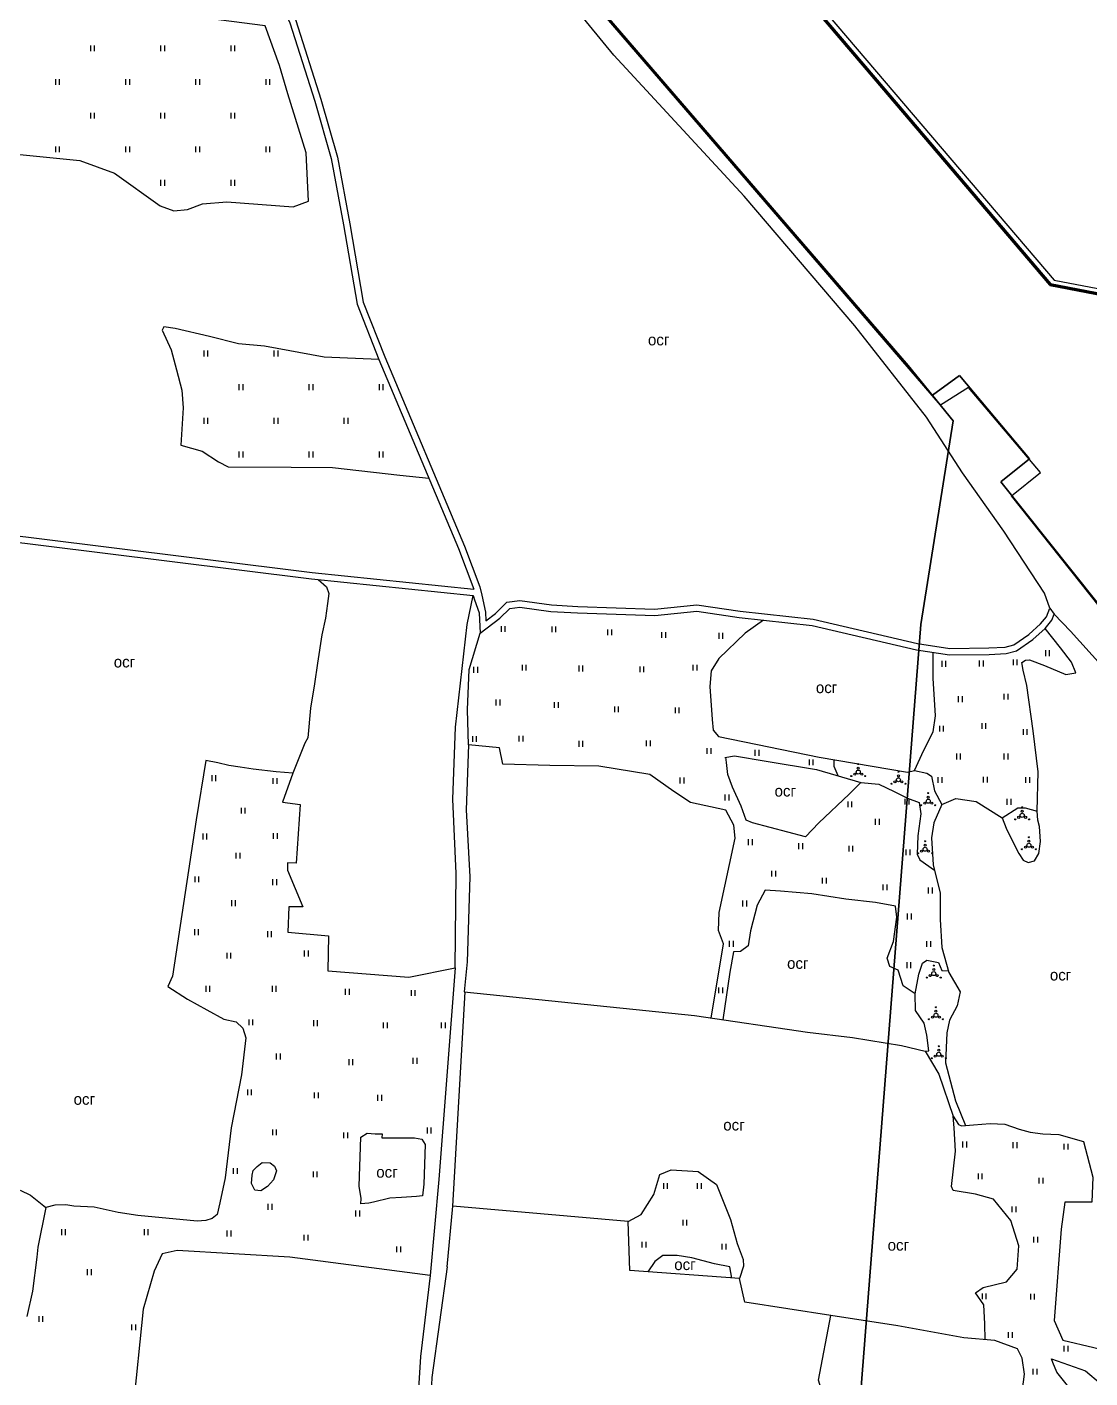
# Model space of a CAD drawing. Header units: millimetres. Extents: x 1378883 to 1389511, y 5662980 to 5673292.
# Drawn here: x 1381618 to 1382280, y 5670445 to 5671286 of the extents above; entities that cross this region are included whole.
import ezdxf

# ---------------------------------------------------------------- set-up
doc = ezdxf.new("R2010")
doc.units = ezdxf.units.MM
doc.layers.add('_5Інше', color=252, linetype='Continuous', lineweight=25)
for name, color, linetype in [('вулиці', 7, 'Continuous'), ('ВулНазва', 7, 'Continuous'), ('КартаСкан', 252, 'Continuous'), ('межа по генплану', 7, 'Continuous'), ('район', 6, 'Continuous')]:
    doc.layers.add(name, color=color, linetype=linetype)
doc.layers.get('ВулНазва').off()
picture_1 = doc.add_image_def('image1.tif', size_in_pixel=(29607, 29619))

# ---------------------------------------------------------------- blocks, each defined once
blk = doc.blocks.new('ЛвЗд')
at = {"layer": '_5Інше', "color": 204, "linetype": 'Continuous'}
for points in [[(45060.718, 29246.3), (45340.121, 28914.409)], [(45268.852, 28836.945), (44977.337, 29179.426)], [(45340.121, 28914.409), (45447.673, 28893.087)], [(45286.396, 28847.721), (45268.852, 28836.945)], [(45331.04, 28794.542), (45286.396, 28847.721)], [(45312.736, 28780.179), (45331.04, 28794.542)], [(45508.069, 28531.465), (45312.736, 28780.179)]]:
    blk.add_lwpolyline(points, dxfattribs=at)

msp = doc.modelspace()

# ---------------------------------------------------------------- linework, layer by layer
at = {"layer": 'вулиці', "color": 7, "lineweight": -2}
for p, q in [((1381657.68, 5671271.4), (1381657.68, 5671275)), ((1381660.08, 5671271.4), (1381660.08, 5671275)), ((1381701.32, 5671271.4), (1381701.32, 5671275)), ((1381703.72, 5671271.4), (1381703.72, 5671275)), ((1381744.96, 5671271.4), (1381744.96, 5671275)), ((1381747.36, 5671271.4), (1381747.36, 5671275)), ((1381635.87, 5671250.44), (1381635.87, 5671254.04)), ((1381638.27, 5671250.44), (1381638.27, 5671254.04)), ((1381679.5, 5671250.44), (1381679.5, 5671254.04)), ((1381679.5, 5671250.44), (1381679.5, 5671254.04)), ((1381681.9, 5671250.44), (1381681.9, 5671254.04)), ((1381681.9, 5671250.44), (1381681.9, 5671254.04)), ((1381723.14, 5671250.44), (1381723.14, 5671254.04)), ((1381723.14, 5671250.44), (1381723.14, 5671254.04)), ((1381725.54, 5671250.44), (1381725.54, 5671254.04)), ((1381725.54, 5671250.44), (1381725.54, 5671254.04)), ((1381766.78, 5671250.44), (1381766.78, 5671254.04)), ((1381769.18, 5671250.44), (1381769.18, 5671254.04)), ((1381657.68, 5671229.49), (1381657.68, 5671233.09)), ((1381657.68, 5671229.49), (1381657.68, 5671233.09)), ((1381660.08, 5671229.49), (1381660.08, 5671233.09)), ((1381660.08, 5671229.49), (1381660.08, 5671233.09)), ((1381701.32, 5671229.49), (1381701.32, 5671233.09)), ((1381701.32, 5671229.49), (1381701.32, 5671233.09)), ((1381703.72, 5671229.49), (1381703.72, 5671233.09)), ((1381703.72, 5671229.49), (1381703.72, 5671233.09)), ((1381744.96, 5671229.49), (1381744.96, 5671233.09)), ((1381744.96, 5671229.49), (1381744.96, 5671233.09)), ((1381747.36, 5671229.49), (1381747.36, 5671233.09)), ((1381747.36, 5671229.49), (1381747.36, 5671233.09)), ((1381635.87, 5671208.53), (1381635.87, 5671212.13)), ((1381638.27, 5671208.53), (1381638.27, 5671212.13)), ((1381679.5, 5671208.53), (1381679.5, 5671212.13)), ((1381679.5, 5671208.53), (1381679.5, 5671212.13)), ((1381681.9, 5671208.53), (1381681.9, 5671212.13)), ((1381681.9, 5671208.53), (1381681.9, 5671212.13)), ((1381723.14, 5671208.53), (1381723.14, 5671212.13)), ((1381723.14, 5671208.53), (1381723.14, 5671212.13)), ((1381723.14, 5671208.53), (1381723.14, 5671212.13)), ((1381723.14, 5671208.53), (1381723.14, 5671212.13)), ((1381725.54, 5671208.53), (1381725.54, 5671212.13)), ((1381725.54, 5671208.53), (1381725.54, 5671212.13)), ((1381725.54, 5671208.53), (1381725.54, 5671212.13)), ((1381725.54, 5671208.53), (1381725.54, 5671212.13)), ((1381766.78, 5671208.53), (1381766.78, 5671212.13)), ((1381769.18, 5671208.53), (1381769.18, 5671212.13)), ((1381701.32, 5671187.58), (1381701.32, 5671191.18)), ((1381701.32, 5671187.58), (1381701.32, 5671191.18)), ((1381703.72, 5671187.58), (1381703.72, 5671191.18)), ((1381703.72, 5671187.58), (1381703.72, 5671191.18)), ((1381744.96, 5671187.58), (1381744.96, 5671191.18)), ((1381744.96, 5671187.58), (1381744.96, 5671191.18)), ((1381747.36, 5671187.58), (1381747.36, 5671191.18)), ((1381747.36, 5671187.58), (1381747.36, 5671191.18)), ((1381728.2, 5671081.3), (1381728.2, 5671084.9)), ((1381730.6, 5671081.3), (1381730.6, 5671084.9)), ((1381771.84, 5671081.3), (1381771.84, 5671084.9)), ((1381771.84, 5671081.3), (1381771.84, 5671084.9)), ((1381774.24, 5671081.3), (1381774.24, 5671084.9)), ((1381774.24, 5671081.3), (1381774.24, 5671084.9)), ((1381750.02, 5671060.35), (1381750.02, 5671063.95)), ((1381750.02, 5671060.35), (1381750.02, 5671063.95)), ((1381752.42, 5671060.35), (1381752.42, 5671063.95)), ((1381752.42, 5671060.35), (1381752.42, 5671063.95)), ((1381793.66, 5671060.35), (1381793.66, 5671063.95)), ((1381796.06, 5671060.35), (1381796.06, 5671063.95)), ((1381837.3, 5671060.35), (1381837.3, 5671063.95)), ((1381839.7, 5671060.35), (1381839.7, 5671063.95)), ((1381728.2, 5671039.39), (1381728.2, 5671042.99)), ((1381730.6, 5671039.39), (1381730.6, 5671042.99)), ((1381771.84, 5671039.39), (1381771.84, 5671042.99)), ((1381774.24, 5671039.39), (1381774.24, 5671042.99)), ((1381815.48, 5671039.39), (1381815.48, 5671042.99)), ((1381817.88, 5671039.39), (1381817.88, 5671042.99)), ((1381750.02, 5671018.44), (1381750.02, 5671022.04)), ((1381752.42, 5671018.44), (1381752.42, 5671022.04)), ((1381793.66, 5671018.44), (1381793.66, 5671022.04)), ((1381793.66, 5671018.44), (1381793.66, 5671022.04)), ((1381796.06, 5671018.44), (1381796.06, 5671022.04)), ((1381796.06, 5671018.44), (1381796.06, 5671022.04)), ((1381837.3, 5671018.44), (1381837.3, 5671022.04)), ((1381837.3, 5671018.44), (1381837.3, 5671022.04)), ((1381839.7, 5671018.44), (1381839.7, 5671022.04)), ((1381839.7, 5671018.44), (1381839.7, 5671022.04)), ((1381913.29, 5670909.82), (1381913.29, 5670913.42)), ((1381915.69, 5670909.82), (1381915.69, 5670913.42)), ((1381944.76, 5670909.54), (1381944.76, 5670913.14)), ((1381947.16, 5670909.54), (1381947.16, 5670913.14)), ((1381979.49, 5670907.65), (1381979.49, 5670911.25)), ((1381981.89, 5670907.65), (1381981.89, 5670911.25)), ((1382013.14, 5670906.02), (1382013.14, 5670909.62)), ((1382015.54, 5670906.02), (1382015.54, 5670909.62)), ((1382048.69, 5670905.48), (1382048.69, 5670909.08)), ((1382051.09, 5670905.48), (1382051.09, 5670909.08)), ((1382252.09, 5670894.7), (1382252.09, 5670898.3)), ((1382254.49, 5670894.7), (1382254.49, 5670898.3)), ((1381896.19, 5670884.34), (1381896.19, 5670887.94)), ((1381898.59, 5670884.34), (1381898.59, 5670887.94)), ((1381926.31, 5670885.69), (1381926.31, 5670889.29)), ((1381928.71, 5670885.69), (1381928.71, 5670889.29)), ((1381961.58, 5670885.15), (1381961.58, 5670888.75)), ((1381963.98, 5670885.15), (1381963.98, 5670888.75)), ((1381999.57, 5670884.61), (1381999.57, 5670888.21)), ((1382001.97, 5670884.61), (1382001.97, 5670888.21)), ((1382032.68, 5670885.69), (1382032.68, 5670889.29)), ((1382035.08, 5670885.69), (1382035.08, 5670889.29)), ((1382187.49, 5670888.03), (1382187.49, 5670891.63)), ((1382189.89, 5670888.03), (1382189.89, 5670891.63)), ((1382210.87, 5670888.26), (1382210.87, 5670891.86)), ((1382213.27, 5670888.26), (1382213.27, 5670891.86)), ((1382231.95, 5670888.94), (1382231.95, 5670892.54)), ((1382234.35, 5670888.94), (1382234.35, 5670892.54)), ((1382197.81, 5670866.05), (1382197.81, 5670869.65)), ((1382200.21, 5670866.05), (1382200.21, 5670869.65)), ((1382226.22, 5670867.65), (1382226.22, 5670871.25)), ((1382228.62, 5670867.65), (1382228.62, 5670871.25)), ((1381910.03, 5670864), (1381910.03, 5670867.6)), ((1381912.43, 5670864), (1381912.43, 5670867.6)), ((1381946.39, 5670862.38), (1381946.39, 5670865.98)), ((1381948.79, 5670862.38), (1381948.79, 5670865.98)), ((1381983.83, 5670859.67), (1381983.83, 5670863.27)), ((1381986.23, 5670859.67), (1381986.23, 5670863.27)), ((1382021.55, 5670859.13), (1382021.55, 5670862.73)), ((1382023.95, 5670859.13), (1382023.95, 5670862.73)), ((1382212.47, 5670849.34), (1382212.47, 5670852.94)), ((1382214.87, 5670849.34), (1382214.87, 5670852.94)), ((1381895.38, 5670841.23), (1381895.38, 5670844.83)), ((1381897.78, 5670841.23), (1381897.78, 5670844.83)), ((1381924.41, 5670841.51), (1381924.41, 5670845.11)), ((1381926.81, 5670841.51), (1381926.81, 5670845.11)), ((1382186.12, 5670847.74), (1382186.12, 5670851.34)), ((1382188.52, 5670847.74), (1382188.52, 5670851.34)), ((1382238.14, 5670845.68), (1382238.14, 5670849.28)), ((1382240.54, 5670845.68), (1382240.54, 5670849.28)), ((1381961.58, 5670838.25), (1381961.58, 5670841.85)), ((1381963.98, 5670838.25), (1381963.98, 5670841.85)), ((1382003.64, 5670838.52), (1382003.64, 5670842.12)), ((1382006.04, 5670838.52), (1382006.04, 5670842.12)), ((1382041.38, 5670833.82), (1382041.38, 5670837.42)), ((1382043.78, 5670833.82), (1382043.78, 5670837.42)), ((1382071.28, 5670832.63), (1382071.28, 5670836.23)), ((1382073.68, 5670832.63), (1382073.68, 5670836.23)), ((1382104.96, 5670826.68), (1382104.96, 5670830.28)), ((1382107.36, 5670826.68), (1382107.36, 5670830.28)), ((1382196.66, 5670830.34), (1382196.66, 5670833.94)), ((1382199.06, 5670830.34), (1382199.06, 5670833.94)), ((1382226.22, 5670830.34), (1382226.22, 5670833.94)), ((1382228.62, 5670830.34), (1382228.62, 5670833.94)), ((1381733.16, 5670816.87), (1381733.16, 5670820.47)), ((1381735.56, 5670816.87), (1381735.56, 5670820.47)), ((1381771.21, 5670815.15), (1381771.21, 5670818.75)), ((1381773.61, 5670815.15), (1381773.61, 5670818.75)), ((1382024.56, 5670815.39), (1382024.56, 5670818.99)), ((1382026.96, 5670815.39), (1382026.96, 5670818.99)), ((1382185.2, 5670815.69), (1382185.2, 5670819.29)), ((1382187.6, 5670815.69), (1382187.6, 5670819.29)), ((1382213.39, 5670815.91), (1382213.39, 5670819.51)), ((1382215.79, 5670815.91), (1382215.79, 5670819.51)), ((1382239.74, 5670815.69), (1382239.74, 5670819.29)), ((1382242.14, 5670815.69), (1382242.14, 5670819.29)), ((1382052.59, 5670804.8), (1382052.59, 5670808.4)), ((1382054.99, 5670804.8), (1382054.99, 5670808.4)), ((1382129.07, 5670800.61), (1382129.07, 5670804.21)), ((1382131.47, 5670800.61), (1382131.47, 5670804.21)), ((1382164.61, 5670802.23), (1382164.61, 5670805.83)), ((1382167.01, 5670802.23), (1382167.01, 5670805.83)), ((1382228.06, 5670802.11), (1382228.06, 5670805.71)), ((1382230.46, 5670802.11), (1382230.46, 5670805.71)), ((1381751.43, 5670796.68), (1381751.43, 5670800.28)), ((1381753.83, 5670796.68), (1381753.83, 5670800.28)), ((1382146.15, 5670789.7), (1382146.15, 5670793.3)), ((1382148.55, 5670789.7), (1382148.55, 5670793.3)), ((1381727.57, 5670780.57), (1381727.57, 5670784.17)), ((1381729.97, 5670780.57), (1381729.97, 5670784.17)), ((1381771.42, 5670780.79), (1381771.42, 5670784.39)), ((1381773.82, 5670780.79), (1381773.82, 5670784.39)), ((1382067.15, 5670777.03), (1382067.15, 5670780.63)), ((1382069.55, 5670777.03), (1382069.55, 5670780.63)), ((1382098.46, 5670774.54), (1382098.46, 5670778.14)), ((1382100.86, 5670774.54), (1382100.86, 5670778.14)), ((1382129.63, 5670772.93), (1382129.63, 5670776.53)), ((1382132.03, 5670772.93), (1382132.03, 5670776.53)), ((1381748.2, 5670768.54), (1381748.2, 5670772.14)), ((1381750.6, 5670768.54), (1381750.6, 5670772.14)), ((1382165.18, 5670770.69), (1382165.18, 5670774.29)), ((1382167.58, 5670770.69), (1382167.58, 5670774.29)), ((1382081.56, 5670757.38), (1382081.56, 5670760.98)), ((1382083.96, 5670757.38), (1382083.96, 5670760.98)), ((1381722.63, 5670753.83), (1381722.63, 5670757.43)), ((1381725.03, 5670753.83), (1381725.03, 5670757.43)), ((1381771, 5670752.11), (1381771, 5670755.71)), ((1381773.4, 5670752.11), (1381773.4, 5670755.71)), ((1382113.12, 5670753.07), (1382113.12, 5670756.67)), ((1382115.52, 5670753.07), (1382115.52, 5670756.67)), ((1382150.9, 5670748.88), (1382150.9, 5670752.48)), ((1382153.3, 5670748.88), (1382153.3, 5670752.48)), ((1381745.42, 5670739.01), (1381745.42, 5670742.61)), ((1381747.82, 5670739.01), (1381747.82, 5670742.61)), ((1382063.55, 5670738.84), (1382063.55, 5670742.44)), ((1382065.95, 5670738.84), (1382065.95, 5670742.44)), ((1382179.18, 5670746.92), (1382179.18, 5670750.52)), ((1382181.58, 5670746.92), (1382181.58, 5670750.52)), ((1382166.02, 5670730.7), (1382166.02, 5670734.3)), ((1382168.42, 5670730.7), (1382168.42, 5670734.3)), ((1381722.41, 5670720.97), (1381722.41, 5670724.57)), ((1381724.81, 5670720.97), (1381724.81, 5670724.57)), ((1381767.78, 5670719.68), (1381767.78, 5670723.28)), ((1381770.18, 5670719.68), (1381770.18, 5670723.28)), ((1382055.24, 5670713.66), (1382055.24, 5670717.26)), ((1382057.64, 5670713.66), (1382057.64, 5670717.26)), ((1381742.53, 5670706.33), (1381742.53, 5670709.93)), ((1381744.93, 5670706.33), (1381744.93, 5670709.93)), ((1381790.79, 5670707.66), (1381790.79, 5670711.26)), ((1381793.19, 5670707.66), (1381793.19, 5670711.26)), ((1382178.08, 5670713.56), (1382178.08, 5670717.16)), ((1382180.48, 5670713.56), (1382180.48, 5670717.16)), ((1382165.76, 5670700.42), (1382165.76, 5670704.02)), ((1382168.16, 5670700.42), (1382168.16, 5670704.02)), ((1381729.39, 5670685.7), (1381729.39, 5670689.3)), ((1381731.79, 5670685.7), (1381731.79, 5670689.3)), ((1381770.68, 5670685.7), (1381770.68, 5670689.3)), ((1381773.08, 5670685.7), (1381773.08, 5670689.3)), ((1381816.26, 5670683.83), (1381816.26, 5670687.43)), ((1381818.66, 5670683.83), (1381818.66, 5670687.43)), ((1381857.28, 5670683.02), (1381857.28, 5670686.62)), ((1381859.68, 5670683.02), (1381859.68, 5670686.62)), ((1382048.63, 5670684.73), (1382048.63, 5670688.33)), ((1382051.03, 5670684.73), (1382051.03, 5670688.33)), ((1381756.2, 5670664.81), (1381756.2, 5670668.41)), ((1381758.6, 5670664.81), (1381758.6, 5670668.41)), ((1381796.42, 5670664.27), (1381796.42, 5670667.87)), ((1381798.82, 5670664.27), (1381798.82, 5670667.87)), ((1381839.86, 5670662.93), (1381839.86, 5670666.53)), ((1381842.26, 5670662.93), (1381842.26, 5670666.53)), ((1381876.05, 5670662.93), (1381876.05, 5670666.53)), ((1381878.45, 5670662.93), (1381878.45, 5670666.53)), ((1381773.36, 5670643.51), (1381773.36, 5670647.11)), ((1381775.76, 5670643.51), (1381775.76, 5670647.11)), ((1381818.41, 5670640.03), (1381818.41, 5670643.63)), ((1381820.81, 5670640.03), (1381820.81, 5670643.63)), ((1381858.35, 5670640.84), (1381858.35, 5670644.44)), ((1381860.75, 5670640.84), (1381860.75, 5670644.44)), ((1381755.4, 5670621.28), (1381755.4, 5670624.88)), ((1381757.8, 5670621.28), (1381757.8, 5670624.88)), ((1381796.96, 5670619.41), (1381796.96, 5670623.01)), ((1381799.36, 5670619.41), (1381799.36, 5670623.01)), ((1381836.37, 5670617.8), (1381836.37, 5670621.4)), ((1381838.77, 5670617.8), (1381838.77, 5670621.4)), ((1381770.93, 5670596.26), (1381770.93, 5670599.86)), ((1381773.33, 5670596.26), (1381773.33, 5670599.86)), ((1381867.2, 5670597.44), (1381867.2, 5670601.04)), ((1381869.6, 5670597.44), (1381869.6, 5670601.04)), ((1381815.17, 5670594.39), (1381815.17, 5670597.99)), ((1381817.57, 5670594.39), (1381817.57, 5670597.99)), ((1382200.46, 5670588.71), (1382200.46, 5670592.31)), ((1382202.86, 5670588.71), (1382202.86, 5670592.31)), ((1382231.88, 5670588.31), (1382231.88, 5670591.91)), ((1382234.28, 5670588.31), (1382234.28, 5670591.91)), ((1382263.58, 5670587.4), (1382263.58, 5670591)), ((1382265.98, 5670587.4), (1382265.98, 5670591)), ((1381746.54, 5670572.16), (1381746.54, 5670575.76)), ((1381748.94, 5670572.16), (1381748.94, 5670575.76)), ((1381796.23, 5670570.19), (1381796.23, 5670573.79)), ((1381798.63, 5670570.19), (1381798.63, 5670573.79)), ((1382014.29, 5670562.82), (1382014.29, 5670566.42)), ((1382016.69, 5670562.82), (1382016.69, 5670566.42)), ((1382035.32, 5670562.82), (1382035.32, 5670566.42)), ((1382037.72, 5670562.82), (1382037.72, 5670566.42)), ((1382210.16, 5670568.91), (1382210.16, 5670572.51)), ((1382212.56, 5670568.91), (1382212.56, 5670572.51)), ((1382248.02, 5670566.17), (1382248.02, 5670569.77)), ((1382250.42, 5670566.17), (1382250.42, 5670569.77)), ((1381768.14, 5670549.93), (1381768.14, 5670553.53)), ((1381770.54, 5670549.93), (1381770.54, 5670553.53)), ((1381822.75, 5670545.77), (1381822.75, 5670549.37)), ((1381825.15, 5670545.77), (1381825.15, 5670549.37)), ((1382231.19, 5670548.32), (1382231.19, 5670551.92)), ((1382233.59, 5670548.32), (1382233.59, 5670551.92)), ((1382026.33, 5670540.04), (1382026.33, 5670543.64)), ((1382028.73, 5670540.04), (1382028.73, 5670543.64)), ((1381639.57, 5670534.15), (1381639.57, 5670537.75)), ((1381641.97, 5670534.15), (1381641.97, 5670537.75)), ((1381691.06, 5670534.15), (1381691.06, 5670537.75)), ((1381693.46, 5670534.15), (1381693.46, 5670537.75)), ((1381742.66, 5670533.3), (1381742.66, 5670536.9)), ((1381745.06, 5670533.3), (1381745.06, 5670536.9)), ((1381790.51, 5670530.7), (1381790.51, 5670534.3)), ((1381792.91, 5670530.7), (1381792.91, 5670534.3)), ((1382244.65, 5670529.52), (1382244.65, 5670533.12)), ((1382247.05, 5670529.52), (1382247.05, 5670533.12)), ((1381848.24, 5670523.43), (1381848.24, 5670527.03)), ((1381850.64, 5670523.43), (1381850.64, 5670527.03)), ((1382000.96, 5670526.41), (1382000.96, 5670530.01)), ((1382003.36, 5670526.41), (1382003.36, 5670530.01)), ((1382050.73, 5670525.13), (1382050.73, 5670528.73)), ((1382053.13, 5670525.13), (1382053.13, 5670528.73)), ((1381655.69, 5670509.22), (1381655.69, 5670512.82)), ((1381658.09, 5670509.22), (1381658.09, 5670512.82)), ((1382212.68, 5670494.22), (1382212.68, 5670497.82)), ((1382215.08, 5670494.22), (1382215.08, 5670497.82)), ((1382242.75, 5670494.01), (1382242.75, 5670497.61)), ((1382245.15, 5670494.01), (1382245.15, 5670497.61)), ((1381625.53, 5670480.12), (1381625.53, 5670483.72)), ((1381627.93, 5670480.12), (1381627.93, 5670483.72)), ((1381683.25, 5670474.92), (1381683.25, 5670478.52)), ((1381685.65, 5670474.92), (1381685.65, 5670478.52)), ((1382228.87, 5670470.05), (1382228.87, 5670473.65)), ((1382231.27, 5670470.05), (1382231.27, 5670473.65)), ((1382263.6, 5670461.52), (1382263.6, 5670465.12)), ((1382266, 5670461.52), (1382266, 5670465.12)), ((1382244.23, 5670447.25), (1382244.23, 5670450.85)), ((1382246.63, 5670447.25), (1382246.63, 5670450.85))]:
    msp.add_line(p, q, dxfattribs=at)
for points in [[(1382254.54, 5670924.56), (1382251.33, 5670933.92), (1382225.95, 5670972.52), (1382200.27, 5671008.9), (1382177.79, 5671043.45), (1382133.23, 5671100.41), (1382064.32, 5671181.2), (1381983.16, 5671268.91), (1381903.75, 5671366.01), (1381861.82, 5671418.08)], [(1381759.8, 5671333.03), (1381761.5, 5671332.91), (1381781.5, 5671289.09), (1381797.1, 5671240.29), (1381807.38, 5671204.47), (1381815.04, 5671163.19), (1381823.4, 5671113.95), (1381836.98, 5671079.48), (1381886.56, 5670961.6), (1381896.17, 5670936.44)], [(1381764.1, 5671338.52), (1381765.29, 5671335.73), (1381785.24, 5671290.53), (1381800.92, 5671241.45), (1381811.28, 5671205.39), (1381818.98, 5671163.89), (1381827.27, 5671115.03), (1381840.68, 5671080.98), (1381890.27, 5670963.09), (1381899.91, 5670937.87)], [(1381766.3, 5671287.27), (1381675.92, 5671298.77), (1381588.09, 5671315.38), (1381520.3, 5671321.77), (1381517.66, 5671288.03), (1381512.58, 5671260.2), (1381509.41, 5671245.33), (1381507.46, 5671229.71), (1381507.64, 5671225.81), (1381602.87, 5671213.34), (1381609.35, 5671207.47), (1381650.87, 5671203.22), (1381672.54, 5671195.53), (1381700.8, 5671175.18), (1381709.31, 5671171.94), (1381717.82, 5671172.75), (1381727.13, 5671176.4), (1381742.32, 5671177.61), (1381783.64, 5671174.37), (1381793.16, 5671178.02), (1381791.64, 5671208.08), (1381780.41, 5671244.75), (1381775.2, 5671262.47), (1381766.3, 5671287.27)], [(1381836.98, 5671079.48), (1381802.96, 5671080.85), (1381765.79, 5671087.73), (1381749.55, 5671089.22), (1381731.51, 5671093.68), (1381710.19, 5671098.75), (1381703.18, 5671099.64), (1381702.14, 5671097.56), (1381707.66, 5671085.49), (1381710.94, 5671072.98), (1381714.36, 5671060.38), (1381715.11, 5671049.21), (1381713.77, 5671025.97), (1381727.03, 5671022.4), (1381737.17, 5671015.7), (1381743.13, 5671012.57), (1381782.34, 5671012.27), (1381808.13, 5671012.12), (1381850.12, 5671007.31), (1381868.14, 5671005.39)], [(1381163.17, 5671075.26), (1381171.4, 5671078.73), (1381190.11, 5671080.11), (1381233.27, 5671075.46), (1381406.36, 5671057.92), (1381420.36, 5671058.09), (1381440.94, 5671056.63), (1381480.4, 5671042.38), (1381504.37, 5671022.03), (1381535.57, 5670994.84), (1381558.43, 5670977.39), (1381568.55, 5670974.9), (1381663.84, 5670963.08), (1381795.47, 5670946.7), (1381896.17, 5670936.44)], [(1381163.73, 5671068.98), (1381171.34, 5671074.68), (1381189.9, 5671076.11), (1381232.86, 5671071.48), (1381406.19, 5671053.92), (1381420.24, 5671054.09), (1381440.1, 5671052.68), (1381478.36, 5671038.87), (1381501.76, 5671019), (1381533.04, 5670991.74), (1381556.67, 5670973.71), (1381567.82, 5670970.96), (1381663.35, 5670959.11), (1381795.02, 5670942.73), (1381895.76, 5670932.46)], [(1381799.24, 5670942.3), (1381804.3, 5670937.89), (1381805.74, 5670933.69), (1381804.97, 5670927.5), (1381803.75, 5670918.32), (1381801.53, 5670907.92), (1381798.69, 5670890.19), (1381796.98, 5670877.5), (1381794.35, 5670862.35), (1381792.8, 5670843.73), (1381790.94, 5670840.48), (1381783.35, 5670821.76), (1381773.13, 5670822.53), (1381758.7, 5670824.19), (1381750.64, 5670825.42), (1381743.52, 5670826.51), (1381736.71, 5670828.21), (1381729.27, 5670829.6), (1381723.2, 5670792.8), (1381708.63, 5670695.44), (1381705.56, 5670688.86), (1381717.86, 5670680.96), (1381729.86, 5670674.37), (1381740.53, 5670668.64), (1381748.18, 5670666.89), (1381752.33, 5670662.91), (1381754.08, 5670656.86), (1381751.53, 5670633.85), (1381745.07, 5670600.96), (1381741.33, 5670569.82), (1381737.9, 5670554.25), (1381736.37, 5670546.97), (1381733.27, 5670544.54), (1381729.33, 5670543.2), (1381723.79, 5670542.78), (1381687.06, 5670546.32), (1381674.76, 5670548.13), (1381659.84, 5670551.4), (1381647.05, 5670552.22), (1381642.13, 5670553.04), (1381635.4, 5670552.71), (1381629.61, 5670551.22)], [(1381899.91, 5670937.87), (1381901, 5670932.57), (1381903.28, 5670922.1), (1381903.61, 5670916.67), (1381909.59, 5670921.23), (1381916.54, 5670928.18), (1381924.7, 5670929.27), (1381944.44, 5670926.55), (1381960.77, 5670925.67), (1382008.61, 5670923.93), (1382034.99, 5670926.71), (1382061.84, 5670922.7), (1382107.27, 5670917.6), (1382172.31, 5670902.46), (1382192.37, 5670899.37), (1382216.65, 5670899.75), (1382226.72, 5670900.26), (1382232.16, 5670901.66), (1382241.58, 5670908.09), (1382248.73, 5670914.72), (1382252.45, 5670919.15), (1382254.54, 5670924.56)], [(1381884.55, 5670700.53), (1381885.2, 5670759.34), (1381883.04, 5670805.62), (1381884.59, 5670850.47), (1381892.02, 5670914.34), (1381895.61, 5670932.48)], [(1381895.61, 5670932.48), (1381896.45, 5670929.63), (1381899.31, 5670921.55), (1381900.06, 5670908.94), (1381912.22, 5670918.21), (1381918.41, 5670924.4), (1381924.69, 5670925.23), (1381944.06, 5670922.56), (1381960.59, 5670921.67), (1382008.74, 5670919.93), (1382034.9, 5670922.68), (1382061.32, 5670918.73), (1382106.6, 5670913.65), (1382171.55, 5670898.53), (1382192.09, 5670895.37), (1382216.78, 5670895.75), (1382227.33, 5670896.28), (1382233.83, 5670897.96), (1382244.08, 5670904.95), (1382251.64, 5670911.96), (1382255.94, 5670917.09), (1382257.36, 5670920.75)], [(1382254.54, 5670924.56), (1382257.36, 5670920.75), (1382267.56, 5670910.21), (1382306.1, 5670867.37), (1382335.8, 5670834.12), (1382343.04, 5670822.8), (1382350.66, 5670812.78), (1382361.8, 5670799.23), (1382369.25, 5670785.4), (1382379.65, 5670765.54), (1382387.82, 5670748.29), (1382390.61, 5670735.67), (1382393.56, 5670729.3), (1382401.56, 5670730.97), (1382406.22, 5670735.51), (1382398.46, 5670748.39), (1382392.69, 5670767.69), (1382393.89, 5670769.2), (1382402.77, 5670758.82), (1382418.85, 5670740.79), (1382427.47, 5670746.94)], [(1382076.32, 5670917.05), (1382064.89, 5670908.92), (1382048.66, 5670893.26), (1382043.86, 5670885.52), (1382042.94, 5670875.75), (1382044.42, 5670855.12), (1382044.97, 5670848.49), (1382048.48, 5670844.62), (1382111.03, 5670831.65), (1382165.96, 5670822.44), (1382170.41, 5670823.36), (1382176.12, 5670836.07), (1382182.03, 5670847.5), (1382183.5, 5670857.44), (1382182.03, 5670880.93), (1382181.9, 5670896.94)], [(1382170.41, 5670823.36), (1382178.01, 5670821.81), (1382181, 5670819.94), (1382182.87, 5670810.78), (1382187.36, 5670802.18), (1382196.16, 5670805.92), (1382208.7, 5670804.05), (1382224.97, 5670793.96), (1382234.74, 5670800.1), (1382239.35, 5670800.1), (1382246.82, 5670798.21), (1382247.44, 5670822.57), (1382244.22, 5670848.18), (1382240.24, 5670876.37), (1382238.09, 5670885.95), (1382237.21, 5670890.67), (1382239.37, 5670892.24), (1382242.03, 5670892.44), (1382251.28, 5670888.8), (1382264.48, 5670883.22), (1382270.82, 5670884.32), (1382268.06, 5670890.92), (1382261.31, 5670899.87), (1382251.64, 5670911.96)], [(1382043.73, 5670669.28), (1382051.44, 5670715.55), (1382048.38, 5670723.7), (1382048.89, 5670734.91), (1382058.84, 5670781.4), (1382057.82, 5670789.3), (1382052.97, 5670798.72), (1382031.04, 5670803.56), (1382020.58, 5670810.44), (1382005.7, 5670821), (1381973.82, 5670826.1), (1381943.47, 5670826.61), (1381914.15, 5670827.37), (1381912.11, 5670837.56), (1381892.72, 5670839.34), (1381892.17, 5670861.22), (1381893.14, 5670886.32), (1381900.06, 5670908.94)], [(1381892.72, 5670839.34), (1381891.41, 5670798.88), (1381893.58, 5670757.27), (1381892.03, 5670704.37), (1381890.1, 5670685.61)], [(1382052.29, 5670831.62), (1382058.26, 5670832.54), (1382077.99, 5670829.33), (1382109.43, 5670824.06), (1382136.96, 5670816.03), (1382129.62, 5670808.7), (1382110.81, 5670790.81), (1382102.54, 5670782.1), (1382069.5, 5670790.81), (1382065.6, 5670792.42), (1382062.39, 5670801.13), (1382057.11, 5670813.05), (1382054.13, 5670820.85), (1382053.44, 5670828.41), (1382052.93, 5670831.72)], [(1382120.12, 5670830.13), (1382120.09, 5670826.08), (1382122.55, 5670820.23)], [(1381783.35, 5670821.76), (1381777.1, 5670803.69), (1381788.09, 5670802.33), (1381785.51, 5670765.76), (1381780.09, 5670766.03), (1381780.09, 5670761.33), (1381789.58, 5670738.58), (1381780.91, 5670738.58), (1381780.23, 5670722.73), (1381805.58, 5670720.56), (1381805.32, 5670698.77), (1381855.56, 5670694.64), (1381884.55, 5670700.53), (1381874.36, 5670568.79), (1381868.91, 5670509.04), (1381781.67, 5670520.42), (1381711.4, 5670524.56), (1381702.1, 5670522.48), (1381697.17, 5670511.68), (1381690.32, 5670487.92), (1381683.84, 5670424.89)], [(1382136.96, 5670816.03), (1382148.23, 5670814.91), (1382157.76, 5670810.35), (1382165.96, 5670806.21), (1382173.3, 5670803.52), (1382174.33, 5670796.48), (1382172.47, 5670782.82), (1382172.06, 5670771.23), (1382173.71, 5670767.71), (1382182.88, 5670761.42)], [(1382187.36, 5670802.18), (1382182.38, 5670790.88), (1382180.97, 5670781.6), (1382182.09, 5670764.73), (1382186.32, 5670747.01), (1382186.32, 5670730.7), (1382187.44, 5670713.26), (1382191.67, 5670697.68), (1382198.71, 5670685.58), (1382197.02, 5670676.86), (1382192.23, 5670667.86), (1382190.54, 5670659.99), (1382189.7, 5670641.3), (1382195.89, 5670617.68), (1382202.13, 5670602.39)], [(1382224.97, 5670793.96), (1382227.39, 5670787.5), (1382230.84, 5670780.74), (1382235.3, 5670771.83), (1382238.03, 5670767.52), (1382241.2, 5670766.08), (1382245.08, 5670767.23), (1382247.67, 5670771.69), (1382248.82, 5670779.16), (1382248.25, 5670788.65), (1382247.09, 5670792.53), (1382246.82, 5670798.21)], [(1382170.85, 5670684.28), (1382163.23, 5670689.37), (1382160.27, 5670699.17), (1382155.06, 5670701.4), (1382153.33, 5670706.6), (1382157.3, 5670717), (1382159.28, 5670732.1), (1382158.53, 5670739.03), (1382146.14, 5670741.26), (1382127.56, 5670743.24), (1382106.49, 5670746.7), (1382086.92, 5670748.19), (1382077.5, 5670748.93), (1382072.54, 5670739.52), (1382068.33, 5670723.68), (1382066.84, 5670714.27), (1382062.13, 5670710.81), (1382057.67, 5670710.56), (1382055.44, 5670697.94), (1382051.04, 5670668.2)], [(1382177.11, 5670648.73), (1382179.31, 5670648.96), (1382178.07, 5670658.65), (1382176.38, 5670666.19), (1382171.07, 5670673.92), (1382170.85, 5670684.28), (1382173.1, 5670696.61), (1382175.25, 5670703.36), (1382177.95, 5670705.39), (1382185.39, 5670703.81), (1382187.31, 5670698.97), (1382191.37, 5670698.77)], [(1382315.34, 5670406.28), (1382301.08, 5670405.21), (1382283.09, 5670409.01), (1382263.37, 5670411.2), (1382250.04, 5670415.85), (1382242.21, 5670419.87), (1382236.71, 5670426.21), (1382236.92, 5670433.19), (1382238.82, 5670447.57), (1382237.34, 5670457.5), (1382234.55, 5670463.29), (1382220.37, 5670468.37), (1382201.11, 5670470.06), (1382160.05, 5670477.67), (1382118.29, 5670484.04), (1382064.75, 5670492.29), (1382061.37, 5670506.99), (1381993.1, 5670512.05), (1381992.13, 5670542.65), (1381882.95, 5670552.11), (1381890.64, 5670685.61)], [(1381890.1, 5670685.61), (1382033.39, 5670670.8), (1382103.79, 5670660.45), (1382131.84, 5670657.1), (1382162.21, 5670652.2), (1382177.11, 5670648.73), (1382185.62, 5670634.34), (1382194.42, 5670608.25), (1382197.79, 5670603.07), (1382199.67, 5670602.19), (1382207.19, 5670602.81), (1382217.43, 5670603.54), (1382226.55, 5670603.19), (1382235.57, 5670600.07), (1382242.3, 5670598.15), (1382250.19, 5670597.19), (1382260.2, 5670596.77), (1382275.54, 5670592.36)], [(1382214.41, 5670468.89), (1382214.07, 5670478.81), (1382213.43, 5670490.7), (1382208.33, 5670498.13), (1382213.01, 5670501.53), (1382227.68, 5670504.93), (1382234.27, 5670512.79), (1382235.33, 5670527.44), (1382230.23, 5670543.28), (1382219.6, 5670556.45), (1382208.33, 5670559.63), (1382194.51, 5670561.97), (1382193.45, 5670564.3), (1382195.79, 5670586.46), (1382195.15, 5670600.9), (1382194.42, 5670608.25)], [(1381825.69, 5670595.04), (1381829.65, 5670597.68), (1381834.73, 5670597.27), (1381839.1, 5670597.07), (1381838.89, 5670594.63), (1381859.11, 5670594.73), (1381863.78, 5670593.82), (1381865.81, 5670590.47), (1381864.9, 5670565.81), (1381864.09, 5670558.58), (1381860.43, 5670558.07), (1381851.08, 5670557.47), (1381843.77, 5670557.16), (1381833.71, 5670554.52), (1381830.77, 5670553.91), (1381825.69, 5670553.61), (1381825.89, 5670556.86), (1381824.77, 5670564.57), (1381825.69, 5670595.04)], [(1382275.54, 5670592.36), (1382281.36, 5670570.11), (1382280.73, 5670554.58), (1382263.92, 5670554.58), (1382261.69, 5670537.78), (1382257.27, 5670480.94), (1382262.69, 5670468.68), (1382339.78, 5670450.42), (1382364.62, 5670443.86)], [(1381761.17, 5670576.75), (1381764.43, 5670579.26), (1381769.36, 5670579.07), (1381771.96, 5670577.03), (1381773.17, 5670574.15), (1381771.5, 5670568.48), (1381767.68, 5670564.3), (1381763.59, 5670561.6), (1381759.78, 5670562.16), (1381757.73, 5670566.15), (1381758.1, 5670571.45), (1381758.75, 5670574.33), (1381761.17, 5670576.75)], [(1381992.13, 5670542.65), (1382000.24, 5670546.94), (1382008.17, 5670559.49), (1382011.84, 5670571.85), (1382019, 5670574.75), (1382035.63, 5670573.79), (1382047.03, 5670565.67), (1382055.93, 5670543.85), (1382059.99, 5670528.97), (1382063.66, 5670518.93), (1382063.87, 5670514.82), (1382061.37, 5670506.99)], [(1381613.72, 5670562.12), (1381620.08, 5670558.94), (1381628.5, 5670552.25), (1381629.61, 5670551.22), (1381624.81, 5670526.69), (1381624.12, 5670520.43), (1381621.37, 5670499.28), (1381617.93, 5670483.35)], [(1381879.56, 5670514.3), (1381883.06, 5670552.1)], [(1382056.71, 5670507.33), (1382055.34, 5670514.35), (1382045.89, 5670516.21), (1382031.78, 5670519.93), (1382022.63, 5670521.32), (1382013.8, 5670521.32), (1382008.68, 5670517.6), (1382004.42, 5670511.21)], [(1381868.91, 5670509.04), (1381862.92, 5670458.4), (1381859.94, 5670411.54), (1381859.4, 5670377.26), (1381857.35, 5670286.31), (1381854.38, 5670247.44)], [(1381879.56, 5670514.3), (1381870.03, 5670445.47), (1381868.32, 5670408.87), (1381865.53, 5670360.39), (1381864.92, 5670343.4), (1381864.31, 5670268.86)], [(1382109.02, 5670407.16), (1382114.55, 5670430.63), (1382110.66, 5670443.72), (1382118.29, 5670484.04)], [(1382255.73, 5670457.04), (1382276.71, 5670449.65), (1382286.1, 5670441.67)], [(1382268.14, 5670437.36), (1382258.9, 5670448.67), (1382256.49, 5670454.66), (1382255.73, 5670457.04)]]:
    msp.add_lwpolyline(points, dxfattribs=at)
for centre, radius in [((1382135.38, 5670827.46), 0.312), ((1382131.05, 5670819.96), 0.312), ((1382133.22, 5670821.21), 0.625), ((1382135.38, 5670822.46), 1.25), ((1382135.38, 5670824.96), 0.625), ((1382137.55, 5670821.21), 0.625), ((1382139.71, 5670819.96), 0.312), ((1382160.4, 5670817.64), 1.25), ((1382160.4, 5670820.14), 0.625), ((1382160.4, 5670822.64), 0.312), ((1382156.07, 5670815.14), 0.312), ((1382158.23, 5670816.39), 0.625), ((1382162.56, 5670816.39), 0.625), ((1382164.73, 5670815.14), 0.312), ((1382174.6, 5670801.83), 0.312), ((1382176.77, 5670803.08), 0.625), ((1382178.93, 5670804.33), 1.25), ((1382178.93, 5670806.83), 0.625), ((1382178.93, 5670809.33), 0.312), ((1382181.1, 5670803.08), 0.625), ((1382183.26, 5670801.83), 0.312), ((1382233.06, 5670793.02), 0.312), ((1382235.23, 5670794.27), 0.625), ((1382237.39, 5670795.52), 1.25), ((1382237.39, 5670798.02), 0.625), ((1382237.39, 5670800.52), 0.312), ((1382239.56, 5670794.27), 0.625), ((1382241.72, 5670793.02), 0.312), ((1382176.97, 5670776.89), 0.625), ((1382176.97, 5670779.39), 0.312), ((1382239.42, 5670775.62), 0.625), ((1382241.58, 5670776.87), 1.25), ((1382241.58, 5670779.37), 0.625), ((1382241.58, 5670781.87), 0.312), ((1382243.75, 5670775.62), 0.625), ((1382172.64, 5670771.89), 0.312), ((1382174.8, 5670773.14), 0.625), ((1382176.97, 5670774.39), 1.25), ((1382179.13, 5670773.14), 0.625), ((1382181.3, 5670771.89), 0.312), ((1382237.25, 5670774.37), 0.312), ((1382245.91, 5670774.37), 0.312), ((1382182.33, 5670701.94), 0.312), ((1382178, 5670694.44), 0.312), ((1382180.17, 5670695.69), 0.625), ((1382182.33, 5670696.94), 1.25), ((1382182.33, 5670699.44), 0.625), ((1382184.5, 5670695.69), 0.625), ((1382186.66, 5670694.44), 0.312), ((1382183.7, 5670676.05), 0.312), ((1382179.37, 5670668.55), 0.312), ((1382181.53, 5670669.8), 0.625), ((1382183.7, 5670671.05), 1.25), ((1382183.7, 5670673.55), 0.625), ((1382185.86, 5670669.8), 0.625), ((1382188.03, 5670668.55), 0.312), ((1382185.47, 5670651.72), 0.312), ((1382181.14, 5670644.22), 0.312), ((1382183.3, 5670645.47), 0.625), ((1382185.47, 5670646.72), 1.25), ((1382185.47, 5670649.22), 0.625), ((1382187.63, 5670645.47), 0.625), ((1382189.8, 5670644.22), 0.312)]:
    msp.add_circle(centre, radius, dxfattribs=at)
at = {"layer": 'межа по генплану', "color": 5, "lineweight": 70}
msp.add_lwpolyline([(1382019.47, 5671402.39), (1382145.4, 5671254.57), (1382254.87, 5671126.09), (1382362.54, 5671105.4), (1382472.89, 5671135.55), (1382545.14, 5671178.16), (1382563.42, 5671198.58), (1382563.42, 5671198.58), (1382563.42, 5671198.58), (1382566.61, 5671249.77), (1382567.37, 5671276.21), (1382578.54, 5671306.28)], dxfattribs=at)
msp.add_lwpolyline([(1382019.47, 5671402.39), (1382145.4, 5671254.57), (1382254.87, 5671126.09), (1382362.54, 5671105.4), (1382472.89, 5671135.55), (1382545.14, 5671178.16), (1382563.42, 5671198.58), (1382563.42, 5671198.58), (1382563.42, 5671198.58), (1382566.61, 5671249.77), (1382567.37, 5671276.21), (1382578.54, 5671306.28)], dxfattribs=at)
at = {"layer": 'межа по генплану', "color": 3, "lineweight": 70}
msp.add_lwpolyline([(1382019.47, 5671402.39), (1382145.4, 5671254.57), (1382254.87, 5671126.09), (1382362.54, 5671105.4), (1382472.89, 5671135.55), (1382545.14, 5671178.16), (1382563.42, 5671198.58), (1382563.42, 5671198.58), (1382563.42, 5671198.58), (1382566.61, 5671249.77), (1382567.37, 5671276.21), (1382578.54, 5671306.28)], dxfattribs=at)
msp.add_lwpolyline([(1382019.47, 5671402.39), (1382145.4, 5671254.57), (1382254.87, 5671126.09), (1382362.54, 5671105.4), (1382472.89, 5671135.55), (1382545.14, 5671178.16), (1382563.42, 5671198.58), (1382563.42, 5671198.58), (1382563.42, 5671198.58), (1382566.61, 5671249.77), (1382567.37, 5671276.21), (1382578.54, 5671306.28)], dxfattribs=at)
at = {"layer": 'межа по генплану', "color": 2, "lineweight": 70}
msp.add_lwpolyline([(1382019.47, 5671402.39), (1382145.4, 5671254.57), (1382254.87, 5671126.09), (1382362.54, 5671105.4), (1382472.89, 5671135.55), (1382545.14, 5671178.16), (1382563.42, 5671198.58), (1382563.42, 5671198.58), (1382563.42, 5671198.58), (1382566.61, 5671249.77), (1382567.37, 5671276.21), (1382578.54, 5671306.28)], dxfattribs=at)
at = {"layer": 'район', "color": 6, "lineweight": 35}
for p, q in [((1381856.1, 5671435.92), (1382166.41, 5671075.67)), ((1382181.53, 5671057.18), (1382198.41, 5671069.4)), ((1382198.41, 5671069.4), (1382241.9, 5671017.63)), ((1382241.9, 5671017.63), (1382224.09, 5671003.15)), ((1382224.09, 5671003.15), (1382423.92, 5670752.35))]:
    msp.add_line(p, q, dxfattribs=at)
msp.add_lwpolyline([(1382079.69, 5670087.96), (1382129.33, 5670338.66), (1382174.38, 5670914.3), (1382194.54, 5671041.27), (1382166.41, 5671075.67)], dxfattribs=at)

# ---------------------------------------------------------------- block references
at = {"layer": 'ВулНазва', "color": 7, "lineweight": 9, "rotation": 0.3369352804470327}
msp.add_blockref('ЛвЗд', (1337087.97, 5641948.35), dxfattribs=at)

# ---------------------------------------------------------------- texts
at = {"layer": 'вулиці', "color": 7, "lineweight": -2}
for p in [(1382004.47, 5671088.19), (1381671.98, 5670887.6), (1382108.98, 5670871.63), (1382083.28, 5670807.21), (1382091.07, 5670699.92), (1382254.63, 5670692.66), (1381646.99, 5670615.27), (1382051.34, 5670599.24), (1381835.37, 5670569.87), (1382153.66, 5670524.42), (1382020.83, 5670512.32)]:
    msp.add_text('осг', height=7, dxfattribs=at).set_placement(p)

# ---------------------------------------------------------------- pictures from other files: only their frames are drawn
at = {"layer": 'КартаСкан'}
image = msp.add_image(picture_1, insert=(1378952.03, 5663192.31), size_in_units=(10026.9, 10030.97), rotation=0.395435, dxfattribs=at)
image.dxf.flags = 15

doc.saveas('drawing.dxf')
